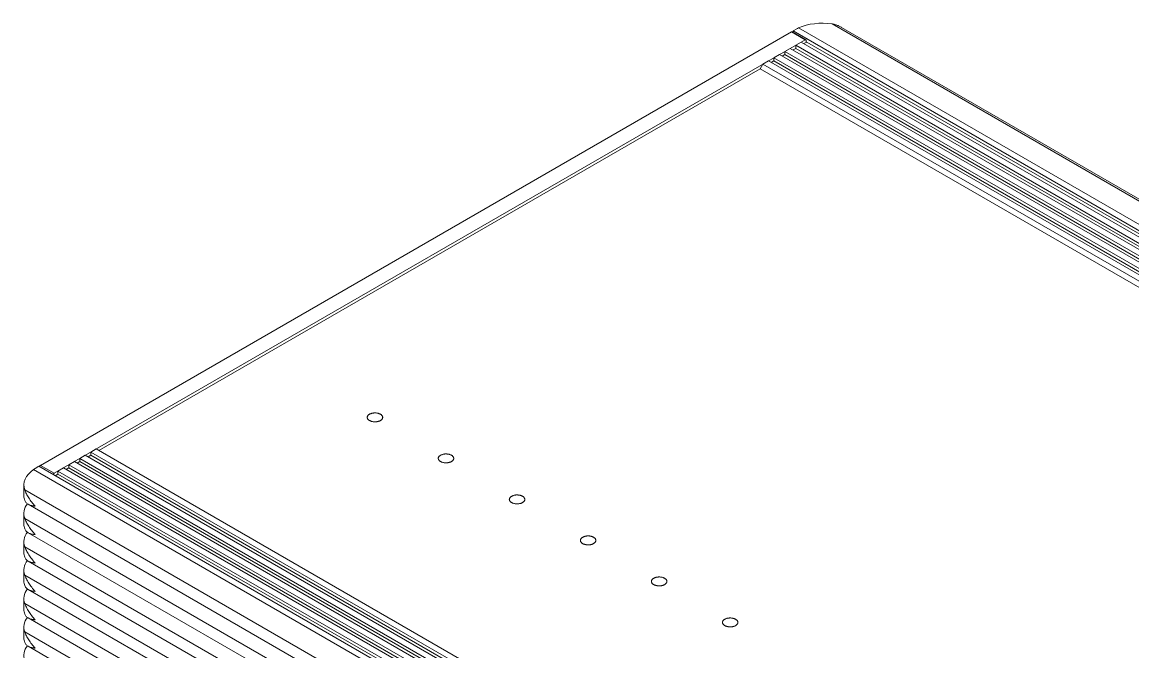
# Model space of a CAD drawing. Header units: millimetres. Extents: x 15 to 405, y 6 to 293.
# Drawn here: x 48.44 to 96.33, y 188.46 to 215.62 of the extents above; entities that cross this region are included whole.
import ezdxf

# ---------------------------------------------------------------- set-up
doc = ezdxf.new("R2010")
doc.units = ezdxf.units.MM

msp = doc.modelspace()

# ---------------------------------------------------------------- linework, layer by layer
at = {"color": 7, "linetype": 'Continuous', "lineweight": 18}
for p, q in [((126.6, 190.59), (83.369, 215.547)), ((49.225, 196.506), (81.611, 215.202)), ((82.2, 214.862), (81.611, 215.202)), ((82.233, 214.865), (81.644, 215.205)), ((81.838, 215.333), (81.681, 215.243)), ((81.681, 215.243), (81.681, 215.184)), ((125.993, 189.662), (81.681, 215.243)), ((126.226, 189.8), (81.92, 215.377)), ((126.456, 190.758), (83.774, 215.398)), ((49.814, 196.166), (82.2, 214.862)), ((81.799, 214.63), (82.035, 214.766)), ((81.799, 214.63), (81.799, 214.494)), ((124.933, 189.73), (81.799, 214.63)), ((125.168, 189.866), (82.035, 214.766)), ((82.271, 214.766), (82.153, 214.698)), ((82.247, 214.834), (82.247, 214.753)), ((125.286, 189.934), (82.271, 214.766)), ((80.856, 214.086), (81.092, 214.222)), ((124.226, 189.322), (81.092, 214.222)), ((81.328, 214.222), (81.21, 214.154)), ((81.328, 214.358), (81.564, 214.494)), ((81.328, 214.358), (81.328, 214.222)), ((124.461, 189.458), (81.328, 214.358)), ((124.343, 189.39), (81.328, 214.222)), ((124.697, 189.594), (81.564, 214.494)), ((81.799, 214.494), (81.681, 214.426)), ((124.815, 189.662), (81.799, 214.494)), ((80.385, 213.814), (80.267, 213.61)), ((80.385, 213.814), (80.621, 213.95)), ((123.519, 188.914), (80.385, 213.814)), ((123.754, 189.05), (80.621, 213.95)), ((80.856, 213.95), (80.739, 213.882)), ((123.99, 189.186), (80.856, 214.086)), ((80.856, 214.086), (80.856, 213.95)), ((123.872, 189.118), (80.856, 213.95)), ((80.267, 213.61), (51.747, 197.146)), ((123.283, 188.777), (80.267, 213.61)), ((50.922, 196.805), (51.158, 196.942)), ((94.291, 172.041), (51.158, 196.942)), ((51.394, 196.942), (51.276, 196.873)), ((51.394, 197.078), (51.629, 197.214)), ((94.527, 172.177), (51.394, 197.078)), ((51.394, 197.078), (51.394, 196.942)), ((94.409, 172.109), (51.394, 196.942)), ((94.763, 172.313), (51.629, 197.214)), ((49.154, 196.465), (48.998, 196.375)), ((93.466, 170.885), (49.154, 196.465)), ((49.225, 196.506), (49.814, 196.166)), ((49.979, 196.261), (50.215, 196.397)), ((93.349, 171.497), (50.215, 196.397)), ((50.451, 196.397), (50.333, 196.329)), ((50.451, 196.533), (50.687, 196.669)), ((50.451, 196.533), (50.451, 196.397)), ((93.584, 171.633), (50.451, 196.533)), ((93.466, 171.565), (50.451, 196.397)), ((93.82, 171.769), (50.687, 196.669)), ((50.922, 196.669), (50.804, 196.601)), ((50.922, 196.805), (50.922, 196.669)), ((94.056, 171.905), (50.922, 196.805)), ((93.938, 171.837), (50.922, 196.669)), ((93.228, 170.75), (48.921, 196.328)), ((49.979, 196.125), (49.862, 196.057)), ((93.113, 171.361), (49.979, 196.261)), ((49.979, 196.261), (49.979, 196.125)), ((92.995, 171.293), (49.979, 196.125)), ((48.51, 195.657), (48.51, 195.188)), ((91.778, 170.488), (48.548, 195.445)), ((48.692, 194.825), (91.374, 170.185)), ((48.51, 194.432), (48.51, 193.963)), ((91.778, 169.263), (48.548, 194.22)), ((48.692, 193.6), (91.374, 168.96)), ((48.51, 193.207), (48.51, 192.739)), ((91.778, 168.039), (48.548, 192.995)), ((48.692, 192.375), (91.374, 167.736)), ((48.51, 191.982), (48.51, 191.514)), ((91.778, 166.814), (48.548, 191.77)), ((48.692, 191.15), (91.374, 166.511)), ((48.51, 190.757), (48.51, 190.289)), ((91.778, 165.589), (48.548, 190.546)), ((48.692, 189.926), (91.374, 165.286)), ((48.51, 189.533), (48.51, 189.064)), ((91.778, 164.364), (48.548, 189.321)), ((48.692, 188.701), (91.374, 164.061))]:
    msp.add_line(p, q, dxfattribs=at)
at = {"color": 7, "linetype": 'Continuous', "lineweight": 18, "flags": 128}
for points in [[(63.886, 198.71), (63.871, 198.719), (63.855, 198.726), (63.838, 198.733), (63.821, 198.74), (63.802, 198.746), (63.784, 198.751), (63.764, 198.755), (63.745, 198.759), (63.725, 198.762), (63.704, 198.764), (63.684, 198.766), (63.663, 198.767), (63.642, 198.767), (63.622, 198.766), (63.601, 198.765), (63.581, 198.763), (63.561, 198.76), (63.541, 198.756), (63.521, 198.752), (63.503, 198.747), (63.484, 198.741), (63.467, 198.735), (63.45, 198.728), (63.433, 198.721), (63.418, 198.712), (63.404, 198.704), (63.39, 198.695), (63.378, 198.685), (63.366, 198.675), (63.356, 198.665), (63.347, 198.654), (63.339, 198.643), (63.332, 198.632), (63.326, 198.62), (63.322, 198.609), (63.319, 198.597), (63.317, 198.585), (63.317, 198.573), (63.318, 198.561), (63.32, 198.549), (63.323, 198.537), (63.328, 198.525), (63.334, 198.514), (63.341, 198.503), (63.349, 198.492), (63.358, 198.481), (63.369, 198.471), (63.381, 198.461), (63.394, 198.452), (63.407, 198.443), (63.422, 198.434), (63.437, 198.426), (63.454, 198.419), (63.471, 198.412), (63.489, 198.406), (63.507, 198.4), (63.526, 198.396), (63.546, 198.392), (63.566, 198.388), (63.586, 198.386), (63.606, 198.384), (63.627, 198.382), (63.648, 198.382), (63.668, 198.382), (63.689, 198.383), (63.709, 198.385), (63.73, 198.387), (63.75, 198.391), (63.769, 198.395), (63.788, 198.399), (63.807, 198.405), (63.825, 198.41), (63.842, 198.417), (63.859, 198.424), (63.875, 198.432), (63.889, 198.44), (63.903, 198.449), (63.916, 198.459), (63.928, 198.468), (63.939, 198.479), (63.949, 198.489), (63.958, 198.5), (63.965, 198.511), (63.971, 198.523), (63.976, 198.534), (63.98, 198.546), (63.982, 198.558), (63.983, 198.57), (63.983, 198.582), (63.982, 198.594), (63.979, 198.606), (63.975, 198.617), (63.97, 198.629), (63.963, 198.64), (63.956, 198.651), (63.947, 198.662), (63.937, 198.673), (63.925, 198.683), (63.913, 198.692), (63.9, 198.702), (63.886, 198.71)], [(66.95, 196.942), (66.935, 196.95), (66.919, 196.957), (66.902, 196.964), (66.885, 196.971), (66.867, 196.977), (66.848, 196.982), (66.829, 196.986), (66.809, 196.99), (66.789, 196.993), (66.768, 196.995), (66.748, 196.997), (66.727, 196.998), (66.706, 196.998), (66.686, 196.997), (66.665, 196.996), (66.645, 196.994), (66.625, 196.991), (66.605, 196.987), (66.586, 196.983), (66.567, 196.978), (66.548, 196.972), (66.531, 196.966), (66.514, 196.959), (66.498, 196.952), (66.482, 196.944), (66.468, 196.935), (66.454, 196.926), (66.442, 196.916), (66.43, 196.906), (66.42, 196.896), (66.411, 196.885), (66.403, 196.874), (66.396, 196.863), (66.391, 196.851), (66.386, 196.84), (66.383, 196.828), (66.381, 196.816), (66.381, 196.804), (66.382, 196.792), (66.384, 196.78), (66.387, 196.768), (66.392, 196.757), (66.398, 196.745), (66.405, 196.734), (66.413, 196.723), (66.423, 196.712), (66.433, 196.702), (66.445, 196.692), (66.458, 196.683), (66.471, 196.674), (66.486, 196.665), (66.502, 196.657), (66.518, 196.65), (66.535, 196.643), (66.553, 196.637), (66.571, 196.632), (66.59, 196.627), (66.61, 196.623), (66.63, 196.619), (66.65, 196.617), (66.67, 196.615), (66.691, 196.613), (66.712, 196.613), (66.732, 196.613), (66.753, 196.614), (66.774, 196.616), (66.794, 196.619), (66.814, 196.622), (66.833, 196.626), (66.853, 196.63), (66.871, 196.636), (66.889, 196.642), (66.906, 196.648), (66.923, 196.655), (66.939, 196.663), (66.954, 196.672), (66.968, 196.68), (66.981, 196.69), (66.993, 196.699), (67.003, 196.71), (67.013, 196.72), (67.022, 196.731), (67.029, 196.742), (67.035, 196.754), (67.04, 196.765), (67.044, 196.777), (67.046, 196.789), (67.048, 196.801), (67.047, 196.813), (67.046, 196.825), (67.043, 196.837), (67.039, 196.848), (67.034, 196.86), (67.027, 196.871), (67.02, 196.883), (67.011, 196.893), (67.001, 196.904), (66.99, 196.914), (66.977, 196.924), (66.964, 196.933), (66.95, 196.942)], [(70.014, 195.173), (69.999, 195.181), (69.983, 195.188), (69.966, 195.196), (69.949, 195.202), (69.931, 195.208), (69.912, 195.213), (69.893, 195.217), (69.873, 195.221), (69.853, 195.224), (69.833, 195.226), (69.812, 195.228), (69.791, 195.229), (69.771, 195.229), (69.75, 195.228), (69.729, 195.227), (69.709, 195.225), (69.689, 195.222), (69.669, 195.218), (69.65, 195.214), (69.631, 195.209), (69.612, 195.203), (69.595, 195.197), (69.578, 195.19), (69.562, 195.183), (69.546, 195.175), (69.532, 195.166), (69.518, 195.157), (69.506, 195.147), (69.495, 195.137), (69.484, 195.127), (69.475, 195.116), (69.467, 195.105), (69.46, 195.094), (69.455, 195.082), (69.45, 195.071), (69.447, 195.059), (69.446, 195.047), (69.445, 195.035), (69.446, 195.023), (69.448, 195.011), (69.451, 194.999), (69.456, 194.988), (69.462, 194.976), (69.469, 194.965), (69.477, 194.954), (69.487, 194.943), (69.497, 194.933), (69.509, 194.923), (69.522, 194.914), (69.535, 194.905), (69.55, 194.896), (69.566, 194.888), (69.582, 194.881), (69.599, 194.874), (69.617, 194.868), (69.635, 194.863), (69.654, 194.858), (69.674, 194.854), (69.694, 194.85), (69.714, 194.848), (69.734, 194.846), (69.755, 194.845), (69.776, 194.844), (69.797, 194.844), (69.817, 194.845), (69.838, 194.847), (69.858, 194.85), (69.878, 194.853), (69.898, 194.857), (69.917, 194.861), (69.935, 194.867), (69.953, 194.873), (69.971, 194.879), (69.987, 194.887), (70.003, 194.894), (70.018, 194.903), (70.032, 194.911), (70.045, 194.921), (70.057, 194.931), (70.068, 194.941), (70.077, 194.951), (70.086, 194.962), (70.093, 194.973), (70.099, 194.985), (70.104, 194.996), (70.108, 195.008), (70.111, 195.02), (70.112, 195.032), (70.111, 195.044), (70.11, 195.056), (70.107, 195.068), (70.103, 195.08), (70.098, 195.091), (70.092, 195.103), (70.084, 195.114), (70.075, 195.124), (70.065, 195.135), (70.054, 195.145), (70.042, 195.155), (70.028, 195.164), (70.014, 195.173)], [(73.078, 193.404), (73.063, 193.412), (73.047, 193.42), (73.03, 193.427), (73.013, 193.433), (72.995, 193.439), (72.976, 193.444), (72.957, 193.448), (72.937, 193.452), (72.917, 193.455), (72.897, 193.458), (72.876, 193.459), (72.855, 193.46), (72.835, 193.46), (72.814, 193.459), (72.793, 193.458), (72.773, 193.456), (72.753, 193.453), (72.733, 193.449), (72.714, 193.445), (72.695, 193.44), (72.677, 193.435), (72.659, 193.428), (72.642, 193.421), (72.626, 193.414), (72.611, 193.406), (72.596, 193.397), (72.583, 193.388), (72.57, 193.379), (72.559, 193.369), (72.548, 193.358), (72.539, 193.347), (72.531, 193.336), (72.524, 193.325), (72.519, 193.314), (72.515, 193.302), (72.511, 193.29), (72.51, 193.278), (72.509, 193.266), (72.51, 193.254), (72.512, 193.242), (72.515, 193.23), (72.52, 193.219), (72.526, 193.207), (72.533, 193.196), (72.541, 193.185), (72.551, 193.174), (72.561, 193.164), (72.573, 193.154), (72.586, 193.145), (72.6, 193.136), (72.614, 193.127), (72.63, 193.12), (72.646, 193.112), (72.663, 193.105), (72.681, 193.099), (72.7, 193.094), (72.719, 193.089), (72.738, 193.085), (72.758, 193.082), (72.778, 193.079), (72.799, 193.077), (72.819, 193.076), (72.84, 193.075), (72.861, 193.076), (72.881, 193.077), (72.902, 193.078), (72.922, 193.081), (72.942, 193.084), (72.962, 193.088), (72.981, 193.093), (72.999, 193.098), (73.017, 193.104), (73.035, 193.11), (73.051, 193.118), (73.067, 193.125), (73.082, 193.134), (73.096, 193.143), (73.109, 193.152), (73.121, 193.162), (73.132, 193.172), (73.141, 193.182), (73.15, 193.193), (73.157, 193.205), (73.164, 193.216), (73.169, 193.228), (73.172, 193.239), (73.175, 193.251), (73.176, 193.263), (73.176, 193.275), (73.174, 193.287), (73.171, 193.299), (73.167, 193.311), (73.162, 193.322), (73.156, 193.334), (73.148, 193.345), (73.139, 193.356), (73.129, 193.366), (73.118, 193.376), (73.106, 193.386), (73.092, 193.395), (73.078, 193.404)], [(76.142, 191.635), (76.127, 191.643), (76.111, 191.651), (76.095, 191.658), (76.077, 191.664), (76.059, 191.67), (76.04, 191.675), (76.021, 191.68), (76.001, 191.683), (75.981, 191.686), (75.961, 191.689), (75.94, 191.69), (75.92, 191.691), (75.899, 191.691), (75.878, 191.691), (75.858, 191.689), (75.837, 191.687), (75.817, 191.684), (75.797, 191.681), (75.778, 191.676), (75.759, 191.671), (75.741, 191.666), (75.723, 191.659), (75.706, 191.653), (75.69, 191.645), (75.675, 191.637), (75.66, 191.628), (75.647, 191.619), (75.634, 191.61), (75.623, 191.6), (75.613, 191.589), (75.603, 191.579), (75.595, 191.568), (75.589, 191.556), (75.583, 191.545), (75.579, 191.533), (75.576, 191.521), (75.574, 191.509), (75.573, 191.497), (75.574, 191.485), (75.576, 191.473), (75.58, 191.462), (75.584, 191.45), (75.59, 191.438), (75.597, 191.427), (75.606, 191.416), (75.615, 191.406), (75.626, 191.395), (75.637, 191.385), (75.65, 191.376), (75.664, 191.367), (75.678, 191.359), (75.694, 191.351), (75.71, 191.343), (75.727, 191.337), (75.745, 191.33), (75.764, 191.325), (75.783, 191.32), (75.802, 191.316), (75.822, 191.313), (75.842, 191.31), (75.863, 191.308), (75.883, 191.307), (75.904, 191.306), (75.925, 191.307), (75.945, 191.308), (75.966, 191.309), (75.986, 191.312), (76.006, 191.315), (76.026, 191.319), (76.045, 191.324), (76.064, 191.329), (76.081, 191.335), (76.099, 191.342), (76.115, 191.349), (76.131, 191.357), (76.146, 191.365), (76.16, 191.374), (76.173, 191.383), (76.185, 191.393), (76.196, 191.403), (76.206, 191.414), (76.214, 191.424), (76.222, 191.436), (76.228, 191.447), (76.233, 191.459), (76.236, 191.47), (76.239, 191.482), (76.24, 191.494), (76.24, 191.506), (76.238, 191.518), (76.236, 191.53), (76.232, 191.542), (76.226, 191.553), (76.22, 191.565), (76.212, 191.576), (76.203, 191.587), (76.193, 191.597), (76.182, 191.607), (76.17, 191.617), (76.157, 191.626), (76.142, 191.635)], [(79.206, 189.866), (79.191, 189.874), (79.175, 189.882), (79.159, 189.889), (79.141, 189.895), (79.123, 189.901), (79.104, 189.906), (79.085, 189.911), (79.065, 189.914), (79.045, 189.917), (79.025, 189.92), (79.004, 189.921), (78.984, 189.922), (78.963, 189.922), (78.942, 189.922), (78.922, 189.92), (78.901, 189.918), (78.881, 189.915), (78.861, 189.912), (78.842, 189.907), (78.823, 189.902), (78.805, 189.897), (78.787, 189.891), (78.77, 189.884), (78.754, 189.876), (78.739, 189.868), (78.724, 189.859), (78.711, 189.85), (78.698, 189.841), (78.687, 189.831), (78.677, 189.82), (78.667, 189.81), (78.659, 189.799), (78.653, 189.787), (78.647, 189.776), (78.643, 189.764), (78.64, 189.752), (78.638, 189.74), (78.637, 189.728), (78.638, 189.716), (78.64, 189.705), (78.644, 189.693), (78.648, 189.681), (78.654, 189.67), (78.661, 189.658), (78.67, 189.647), (78.679, 189.637), (78.69, 189.626), (78.701, 189.617), (78.714, 189.607), (78.728, 189.598), (78.743, 189.59), (78.758, 189.582), (78.774, 189.574), (78.792, 189.568), (78.809, 189.562), (78.828, 189.556), (78.847, 189.551), (78.866, 189.547), (78.886, 189.544), (78.906, 189.541), (78.927, 189.539), (78.947, 189.538), (78.968, 189.537), (78.989, 189.538), (79.01, 189.539), (79.03, 189.541), (79.05, 189.543), (79.07, 189.546), (79.09, 189.55), (79.109, 189.555), (79.128, 189.56), (79.146, 189.566), (79.163, 189.573), (79.179, 189.58), (79.195, 189.588), (79.21, 189.596), (79.224, 189.605), (79.237, 189.614), (79.249, 189.624), (79.26, 189.634), (79.27, 189.645), (79.278, 189.656), (79.286, 189.667), (79.292, 189.678), (79.297, 189.69), (79.3, 189.702), (79.303, 189.713), (79.304, 189.725), (79.304, 189.737), (79.302, 189.749), (79.3, 189.761), (79.296, 189.773), (79.29, 189.785), (79.284, 189.796), (79.276, 189.807), (79.267, 189.818), (79.257, 189.828), (79.246, 189.838), (79.234, 189.848), (79.221, 189.857), (79.206, 189.866)]]:
    msp.add_lwpolyline(points, dxfattribs=at)
at = {"color": 7, "linetype": 'Continuous', "lineweight": 18}
for centre, radius, start, end in [((81.63, 215.175), 0.0332, 65.3866, 125.9239), ((82.663, 213.903), 1.651, 116.7402, 119.9706), ((82.218, 214.839), 0.0292, 351.2702, 128.7191), ((49.281, 196.419), 0.104, 122.827, 163.0014), ((49.744, 195.082), 1.493, 119.9678, 123.423), ((49.871, 196.078), 0.104, 122.9452, 162.8832)]:
    msp.add_arc(centre, radius, start, end, dxfattribs=at)
for centre, major_axis, ratio, start_param, end_param in [((83.016, 214.657), (1.666, -0.06), 0.551575, 1.377283, 2.308895), ((50.177, 195.699), (1.666, 0.066), 0.601897, 2.399682, 3.331294), ((50.177, 195.146), (1.666, -0.06), 0.551575, 3.161583, 3.375086), ((50.177, 194.474), (1.666, 0.066), 0.601897, 2.694769, 3.331294), ((50.177, 193.249), (1.666, 0.066), 0.601897, 2.694769, 3.331294), ((50.177, 193.921), (1.666, -0.06), 0.551575, 3.161583, 3.375086), ((50.177, 192.697), (1.666, -0.06), 0.551575, 3.161583, 3.375086), ((50.177, 192.024), (1.666, 0.066), 0.601897, 2.694769, 3.331294), ((50.177, 190.799), (1.666, 0.066), 0.601897, 2.694769, 3.331294), ((50.177, 191.472), (1.666, -0.06), 0.551575, 3.161583, 3.375086), ((50.177, 190.247), (1.666, -0.06), 0.551575, 3.161583, 3.375086), ((50.177, 189.575), (1.666, 0.066), 0.601897, 2.694769, 3.331294), ((50.177, 188.35), (1.666, 0.066), 0.601897, 2.694769, 3.331294), ((50.177, 189.022), (1.666, -0.06), 0.551575, 3.161583, 3.375086)]:
    msp.add_ellipse(centre, major_axis=major_axis, ratio=ratio, start_param=start_param, end_param=end_param, dxfattribs=at)
for points, knots in [([(83.369, 215.547), (83.389, 215.544), (83.427, 215.538), (83.483, 215.523), (83.539, 215.506), (83.594, 215.486), (83.649, 215.463), (83.705, 215.436), (83.746, 215.414), (83.77, 215.4), (83.774, 215.397)], [0, 0, 0, 0, 0.133196, 0.266541, 0.399794, 0.53671, 0.673717, 0.81066, 0.966757, 1, 1, 1, 1]), ([(48.548, 195.445), (48.566, 195.396), (48.589, 195.34), (48.647, 195.224), (48.681, 195.162), (48.757, 195.04), (48.799, 194.979), (48.892, 194.859), (48.944, 194.799), (48.998, 194.742)], [0, 0, 0, 0, 0.25, 0.25, 0.5, 0.5, 0.75, 0.75, 1, 1, 1, 1]), ([(48.548, 194.992), (48.566, 194.946), (48.589, 194.911), (48.647, 194.852), (48.681, 194.829), (48.757, 194.792), (48.799, 194.778), (48.892, 194.756), (48.944, 194.748), (48.998, 194.742)], [0, 0, 0, 0, 0.25, 0.25, 0.5, 0.5, 0.75, 0.75, 1, 1, 1, 1]), ([(48.548, 194.22), (48.566, 194.171), (48.589, 194.115), (48.647, 193.999), (48.681, 193.937), (48.757, 193.815), (48.799, 193.754), (48.892, 193.634), (48.944, 193.574), (48.998, 193.517)], [0, 0, 0, 0, 0.25, 0.25, 0.5, 0.5, 0.75, 0.75, 1, 1, 1, 1]), ([(48.548, 193.768), (48.566, 193.722), (48.589, 193.686), (48.647, 193.628), (48.681, 193.604), (48.757, 193.567), (48.799, 193.553), (48.892, 193.531), (48.944, 193.523), (48.998, 193.517)], [0, 0, 0, 0, 0.25, 0.25, 0.5, 0.5, 0.75, 0.75, 1, 1, 1, 1]), ([(48.548, 192.995), (48.566, 192.946), (48.589, 192.891), (48.647, 192.774), (48.681, 192.712), (48.757, 192.59), (48.799, 192.53), (48.892, 192.409), (48.944, 192.349), (48.998, 192.292)], [0, 0, 0, 0, 0.25, 0.25, 0.5, 0.5, 0.75, 0.75, 1, 1, 1, 1]), ([(48.548, 192.543), (48.566, 192.497), (48.589, 192.462), (48.647, 192.403), (48.681, 192.38), (48.757, 192.343), (48.799, 192.328), (48.892, 192.306), (48.944, 192.298), (48.998, 192.292)], [0, 0, 0, 0, 0.25, 0.25, 0.5, 0.5, 0.75, 0.75, 1, 1, 1, 1]), ([(48.548, 191.77), (48.566, 191.721), (48.589, 191.666), (48.647, 191.549), (48.681, 191.488), (48.757, 191.366), (48.799, 191.305), (48.892, 191.185), (48.944, 191.125), (48.998, 191.068)], [0, 0, 0, 0, 0.25, 0.25, 0.5, 0.5, 0.75, 0.75, 1, 1, 1, 1]), ([(48.548, 191.318), (48.566, 191.272), (48.589, 191.237), (48.647, 191.178), (48.681, 191.155), (48.757, 191.118), (48.799, 191.104), (48.892, 191.082), (48.944, 191.073), (48.998, 191.068)], [0, 0, 0, 0, 0.25, 0.25, 0.5, 0.5, 0.75, 0.75, 1, 1, 1, 1]), ([(48.548, 190.546), (48.566, 190.496), (48.589, 190.441), (48.647, 190.324), (48.681, 190.263), (48.757, 190.141), (48.799, 190.08), (48.892, 189.96), (48.944, 189.9), (48.998, 189.843)], [0, 0, 0, 0, 0.25, 0.25, 0.5, 0.5, 0.75, 0.75, 1, 1, 1, 1]), ([(48.548, 190.093), (48.566, 190.047), (48.589, 190.012), (48.647, 189.953), (48.681, 189.93), (48.757, 189.893), (48.799, 189.879), (48.892, 189.857), (48.944, 189.849), (48.998, 189.843)], [0, 0, 0, 0, 0.25, 0.25, 0.5, 0.5, 0.75, 0.75, 1, 1, 1, 1]), ([(48.548, 189.321), (48.566, 189.272), (48.589, 189.216), (48.647, 189.099), (48.681, 189.038), (48.757, 188.916), (48.799, 188.855), (48.892, 188.735), (48.944, 188.675), (48.998, 188.618)], [0, 0, 0, 0, 0.25, 0.25, 0.5, 0.5, 0.75, 0.75, 1, 1, 1, 1]), ([(48.548, 188.868), (48.566, 188.822), (48.589, 188.787), (48.647, 188.728), (48.681, 188.705), (48.757, 188.668), (48.799, 188.654), (48.892, 188.632), (48.944, 188.624), (48.998, 188.618)], [0, 0, 0, 0, 0.25, 0.25, 0.5, 0.5, 0.75, 0.75, 1, 1, 1, 1])]:
    msp.add_open_spline(points, degree=3, knots=knots, dxfattribs=at)

doc.saveas('drawing.dxf')
